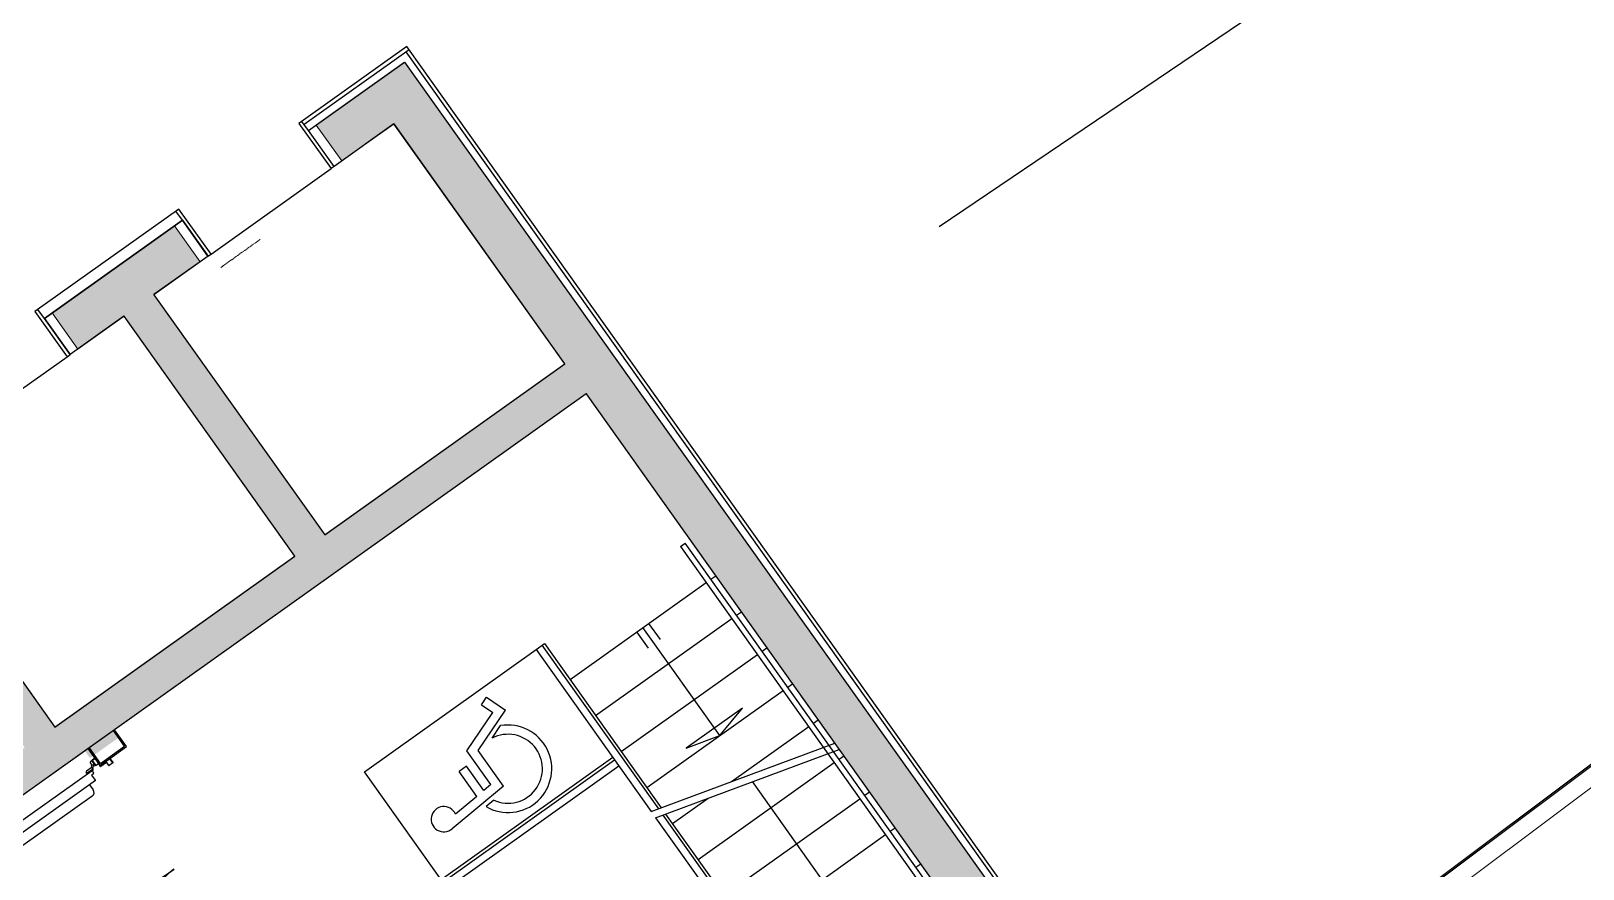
# Model space of a CAD drawing. Header units: centimetres. Extents: x 139057 to 200038, y 34824 to 80516.
# Drawn here: x 174167 to 175220, y 57495 to 58064 of the extents above; entities that cross this region are included whole.
import ezdxf

# ---------------------------------------------------------------- set-up
doc = ezdxf.new("R2010")
doc.units = ezdxf.units.CM
doc.header["$LTSCALE"] = 100
doc.linetypes.add('A0SHT-SGRM$0$HIDDEN', pattern=[9.525, 6.35, -3.175])
doc.layers.get('0').update_dxf_attribs({"lineweight": 0})
for name, color, linetype in [('0.05', 57, 'Continuous'), ('0.10', 8, 'Continuous'), ('0.10 Intonaco', 8, 'Continuous'), ('0.15', 9, 'Continuous'), ('0.15 E1-E2_Serramenti', 9, 'Continuous'), ('0.20 Cartongessi', 70, 'Continuous'), ('0.20 Cementi Armati', 4, 'Continuous'), ('0.20 Murature', 50, 'Continuous'), ('_retini_strutture', 7, 'Continuous'), ('AR-ASCENSORI', 5, 'Continuous')]:
    doc.layers.add(name, color=color, linetype=linetype)
doc.layers.add('410_STRUTTURE_001-AM_0', color=7, linetype='Continuous', lineweight=0)
doc.layers.add('430_TAVOLATI_001-AM_0', color=3, linetype='Continuous', lineweight=0)

# ---------------------------------------------------------------- blocks, each defined once
blk = doc.blocks.new('A$C5CCC1F19')
for p, q in [((0.104, 1.069), (0.074, 1.069)), ((0.074, 1.069), (0.074, 1.067)), ((0.104, 1.067), (0.074, 1.067)), ((0.105, 1.067), (0.105, 1.036)), ((0.106, 1.067), (0.106, 1.036)), ((0.011, 0.983), (0.009, 0.983)), ((0.009, 0.983), (0.009, 0.964)), ((0.011, 0.983), (0.011, 0.964)), ((0.053, 0.964), (0.011, 0.964)), ((0.053, 0.962), (0.011, 0.962)), ((0.011, 0.961), (0.011, 0.947)), ((0.013, 0.962), (0.013, 0.957)), ((0.013, 0.957), (0.036, 0.957)), ((0.036, 0.957), (0.039, 0.949)), ((0.069, 0.986), (0.039, 0.986)), ((0.039, 0.962), (0.044, 0.949)), ((0.054, 0.984), (0.054, 0.964)), ((0.055, 0.984), (0.055, 0.964)), ((0.076, 0.986), (0.056, 0.986)), ((0.076, 0.985), (0.056, 0.985)), ((0.069, 1.036), (0.069, 0.986)), ((0.077, 1.033), (0.077, 0.987)), ((0.078, 1.033), (0.078, 0.987)), ((0.104, 1.035), (0.079, 1.035)), ((0.104, 1.034), (0.079, 1.034)), ((1.419, 1.036), (1.419, 0.986)), ((1.419, 0.986), (1.449, 0.986)), ((1.449, 0.962), (1.444, 0.949)), ((1.452, 0.957), (1.449, 0.949)), ((1.475, 0.957), (1.452, 0.957)), ((1.475, 0.962), (1.475, 0.957)), ((1.477, 0.961), (1.477, 0.947)), ((0.016, 0.942), (0.035, 0.942)), ((0.047, 0.936), (0.047, 0.887)), ((0.062, 0.928), (0.047, 0.936)), ((0.064, 0.933), (0.05, 0.94)), ((0.067, 0.882), (0.052, 0.882)), ((0.062, 0.928), (0.062, 0.884)), ((0.067, 0.884), (0.062, 0.884)), ((0.067, 0.921), (0.067, 0.928)), ((0.067, 0.921), (0.067, 0.001)), ((0.087, 0.922), (0.068, 0.922)), ((0.088, 0.903), (0.088, 0.921)), ((0.088, 0.909), (0.088, 0.904)), ((0.133, 0.902), (0.089, 0.902)), ((0.134, 0.901), (0.134, 0.021)), ((0.134, 0.852), (0.177, 0.852)), ((1.354, 0.852), (1.311, 0.852)), ((1.354, 0.901), (1.354, 0.441)), ((1.355, 0.902), (1.399, 0.902)), ((1.4, 0.903), (1.4, 0.921)), ((1.4, 0.909), (1.4, 0.904)), ((1.401, 0.922), (1.42, 0.922)), ((1.421, 0.921), (1.421, 0.928)), ((1.421, 0.921), (1.421, 0.485)), ((1.421, 0.884), (1.426, 0.884)), ((1.421, 0.882), (1.437, 0.882)), ((1.424, 0.933), (1.438, 0.94)), ((1.426, 0.928), (1.441, 0.936)), ((1.426, 0.928), (1.426, 0.884)), ((1.442, 0.936), (1.442, 0.887)), ((1.472, 0.942), (1.453, 0.942)), ((0.207, 0.822), (0.207, 0.1)), ((1.281, 0.822), (1.281, 0.565)), ((1.354, 0.535), (1.311, 0.535)), ((1.334, 0.441), (1.334, 0.484)), ((1.354, 0.485), (1.335, 0.485)), ((1.335, 0.44), (1.353, 0.44)), ((1.355, 0.465), (1.399, 0.465)), ((1.4, 0.466), (1.4, 0.484)), ((1.401, 0.485), (1.421, 0.485)), ((0, 0.1), (0, 0.215)), ((0.025, 0.215), (0, 0.215)), ((0.025, 0.1), (0.025, 0.215)), ((0.06, 0.095), (0.03, 0.095)), ((0.06, 0.07), (0.03, 0.07)), ((0.06, 0.061), (0.06, 0.104)), ((0.067, 0.105), (0.061, 0.105)), ((0.067, 0.06), (0.061, 0.06)), ((0.088, 0.019), (0.088, 0.001)), ((0.133, 0.02), (0.089, 0.02)), ((0.134, 0.07), (0.177, 0.07)), ((0.087, 0), (0.068, 0))]:
    blk.add_line(p, q)
blk.add_lwpolyline([(1.384, 1.034, -0.414214), (1.382, 1.036), (1.382, 1.067, -0.414214), (1.384, 1.069), (1.414, 1.069), (1.414, 1.067), (1.384, 1.067, 0.414214), (1.384, 1.067), (1.384, 1.036, 0.414214), (1.384, 1.035), (1.41, 1.035, -0.414214), (1.412, 1.033), (1.412, 0.987, 0.414214), (1.412, 0.986), (1.433, 0.986, -0.414214), (1.435, 0.984), (1.435, 0.964, 0.414214), (1.435, 0.964), (1.477, 0.964, 0.414214), (1.478, 0.964), (1.478, 0.983), (1.479, 0.983), (1.479, 0.964, -0.414214), (1.477, 0.962), (1.435, 0.962, -0.414214), (1.433, 0.964), (1.433, 0.984, 0.414214), (1.433, 0.985), (1.412, 0.985, -0.414214), (1.41, 0.987), (1.41, 1.033, 0.414214), (1.41, 1.034)], format="xyb", close=True)
for centre in [(0.043, 0.942), (1.446, 0.942)]:
    blk.add_circle(centre, 0.0075)
for centre, radius, start, end in [((0.104, 1.067), 0.002, 0, 90), ((0.104, 1.067), 0.0005, 0, 90), ((0.011, 0.964), 0.002, 180, 270), ((0.011, 0.964), 0.0005, 180, 270), ((0.012, 0.961), 0.001, 90, 180), ((0.053, 0.964), 0.0005, 270, 360), ((0.053, 0.964), 0.002, 270, 360), ((0.056, 0.984), 0.002, 90, 180), ((0.056, 0.984), 0.0005, 90, 180), ((0.076, 0.987), 0.0005, 270, 0), ((0.076, 0.987), 0.002, 270, 0), ((0.079, 1.033), 0.002, 90, 180), ((0.079, 1.033), 0.0005, 90, 180), ((-0.013, 0.959), 0.947, 276.1212, 1.658), ((0.104, 1.036), 0.0005, 270, 0), ((0.104, 1.036), 0.002, 270, 0), ((1.522, 0.998), 0.589, 181.1503, 251.5373), ((1.476, 0.961), 0.001, 360, 90), ((0.016, 0.947), 0.005, 180, 270), ((0.052, 0.887), 0.005, 180, 270), ((0.062, 0.928), 0.005, 360, 62.6761), ((0.068, 0.921), 0.001, 90, 180), ((0.087, 0.921), 0.001, 0, 90), ((0.089, 0.903), 0.001, 180, 270), ((0.133, 0.901), 0.001, 0, 90), ((0.177, 0.822), 0.03, 0, 90), ((1.311, 0.822), 0.03, 90, 180), ((1.355, 0.901), 0.001, 90, 180), ((1.399, 0.903), 0.001, 270, 360), ((1.401, 0.921), 0.001, 90, 180), ((1.42, 0.921), 0.001, 0, 90), ((1.426, 0.928), 0.005, 117.3239, 180), ((1.437, 0.887), 0.005, 270, 0), ((1.472, 0.947), 0.005, 270, 0), ((1.311, 0.565), 0.03, 180, 270), ((1.335, 0.484), 0.001, 90, 180), ((1.335, 0.441), 0.001, 180, 270), ((1.353, 0.441), 0.001, 270, 350.3961), ((1.355, 0.466), 0.001, 180, 270), ((1.399, 0.466), 0.001, 270, 0), ((1.401, 0.484), 0.001, 90, 180), ((1.42, 0.486), 0.001, 270, 0), ((0.03, 0.1), 0.03, 180, 270), ((0.03, 0.1), 0.005, 180, 270), ((0.061, 0.104), 0.001, 90, 180), ((0.061, 0.061), 0.001, 180, 270), ((0.068, 0.001), 0.001, 180, 270), ((0.087, 0.001), 0.001, 270, 360), ((0.089, 0.019), 0.001, 90, 180), ((0.133, 0.021), 0.001, 270, 360), ((0.177, 0.1), 0.03, 270, 0)]:
    blk.add_arc(centre, radius, start, end)

msp = doc.modelspace()

# ---------------------------------------------------------------- hatches: boundary and pattern name
at = {"layer": '_retini_strutture'}
msp.add_hatch(color=256, dxfattribs=at).paths.add_polyline_path([(174116.5, 57283.3), (174142.9, 57302.1), (174128.4, 57322.5), (174102, 57303.7), (173876.9, 57619.7), (173882.2, 57623.5), (173864.8, 57647.9), (173859.5, 57644.2), (173827.1, 57689.8), (173562.3, 57501.3), (173604.3, 57442.2), (173620.6, 57453.8), (173590.2, 57496.6), (173810.1, 57653.2), (173981.2, 57412.9), (173761.3, 57256.3), (173730.8, 57299.1), (173714.5, 57287.5), (173787, 57185.6), (173803.3, 57197.2), (173772.9, 57240), (173992.8, 57396.6), (174163.9, 57156.3), (173944, 56999.7), (173913.5, 57042.4), (173897.2, 57030.8), (173969.7, 56929), (173986, 56940.6), (173955.6, 56983.4), (174175.5, 57140), (174346.6, 56899.7), (174126.7, 56743.1), (174096.2, 56785.8), (174079.9, 56774.2), (174152.4, 56672.4), (174168.7, 56684), (174138.3, 56726.8), (174358.2, 56883.4), (174529.3, 56643), (174309.5, 56485.8), (174279, 56528.6), (174262.7, 56517), (174304.8, 56457.9), (174569.6, 56646.4), (174322.5, 56993.5), (174858.6, 57375.1), (175070.2, 57077.7), (175094.7, 57095.1), (174420, 58043.2), (174360.1, 58000.6), (174377.5, 57976.1), (174413, 58001.4), (174529, 57838.4), (174366, 57722.4), (174250, 57885.4), (174281.4, 57907.7), (174264, 57932.1), (174180.9, 57873), (174198.3, 57848.5), (174229.7, 57870.9), (174345.7, 57707.9), (174182.7, 57591.9), (174066.8, 57754.9), (174102.2, 57780.1), (174084.8, 57804.5), (173987, 57734.9), (174004.4, 57710.5), (174046.4, 57740.4), (174162.4, 57577.4), (174125.7, 57551.3), (174140.2, 57531), (174202.9, 57575.6), (174206.7, 57570.3), (174227.1, 57584.8), (174223.3, 57590.1), (174543.5, 57818.1), (174841, 57400.1), (174520.8, 57172.2), (174317.8, 57457.3), (174314.1, 57462.6), (174293.7, 57448.1), (174297.5, 57442.8), (174262.9, 57418.2), (174277.4, 57397.8), (174312, 57422.5), (174500.5, 57157.7), (174305, 57018.5)])

# ---------------------------------------------------------------- linework, layer by layer
at = {"layer": '0.05'}
for p, q in [((174585.8, 57644.9, 0), (174578, 57655.9, 0)), ((174634.2, 57585.5, 0), (174582, 57658.8, 0)), ((174594, 57650.7, 0), (174586.1, 57661.7, 0)), ((174470.2, 57575.4, 0), (174488.9, 57602.9, 0)), ((174472.5, 57606.5, 0), (174476, 57611.7, 0)), ((174472.5, 57606.5, 0), (174480.3, 57601.3, 0)), ((174476, 57611.7, 0), (174488.9, 57602.9, 0)), ((174462.5, 57575.3, 0), (174480.3, 57601.3, 0)), ((174479.7, 57583.8, 0), (174485.5, 57592.3, 0)), ((174478.9, 57552.3, 0), (174462.5, 57575.3, 0)), ((174487.4, 57551.2, 0), (174470.2, 57575.4, 0)), ((174587.7, 57534, 0), (174712.3, 57580.4, 0)), ((174590.7, 57529.8, 0), (174715.3, 57576.2, 0)), ((174462.4, 57564.7, 0), (174457.3, 57561.1, 0)), ((174469.3, 57544.3, 0), (174457.3, 57561.1, 0)), ((174474.1, 57548.3, 0), (174462.4, 57564.7, 0)), ((174487.4, 57551.2, 0), (174452.5, 57522.3, 0)), ((174478.9, 57552.3, 0), (174474.1, 57548.3, 0)), ((174756.4, 57413.8, 0), (174656.5, 57554.3, 0)), ((174469.3, 57544.3, 0), (174454.8, 57532.2, 0)), ((174480.8, 57541.7, 0), (174475.6, 57537.3, 0))]:
    msp.add_line(p, q, dxfattribs=at)
at = {"layer": '0.05', "elevation": 0}
msp.add_lwpolyline([(174445.4, 57487.3), (174393, 57561), (174509.5, 57644), (174561.7, 57570.6), (174445.2, 57487.7)], dxfattribs=at)
msp.add_lwpolyline([(174611.5, 57577), (174634.2, 57585.5), (174649.7, 57604.2)], close=True, dxfattribs=at)
at = {"layer": '0.05'}
for centre, radius, start, end in [((174490.5, 57563, 0), 29.7, 239.8509, 99.7353), ((174490.5, 57563, 0), 23.4, 245.5633, 117.4146), ((174446.9, 57528.8, 0), 8.59, 23.9128, 310.9273)]:
    msp.add_arc(centre, radius, start, end, dxfattribs=at)
at = {"layer": '0.10', "linetype": 'A0SHT-SGRM$0$HIDDEN'}
msp.add_line((175309.2, 58286.5, 0), (174598.1, 57805.6, 0), dxfattribs=at)
at = {"layer": '0.10 Intonaco'}
for p, q in [((175615.4, 57857.8, 0), (174927.6, 57342.7, 0)), ((174231.6, 57578.1, 0), (174223.5, 57589.5, 0)), ((174213.7, 57565.3, 0), (174205.6, 57576.7, 0)), ((174213.7, 57565.3, 0), (174231.6, 57578.1, 0))]:
    msp.add_line(p, q, dxfattribs=at)
at = {"layer": '0.15', "ltscale": 50}
for p, q in [((174288.9, 57912.3, 0), (174370.4, 57970.3, 0)), ((174109.7, 57784.7, 0), (174191.2, 57842.7, 0))]:
    msp.add_line(p, q, dxfattribs=at)
at = {"layer": '0.15'}
for p, q in [((174607.6, 57713.8, 0), (174610.8, 57716.1, 0)), ((174607.6, 57713.8, 0), (174830, 57401.4, 0)), ((174835.6, 57400.5, 0), (174610.8, 57716.1, 0)), ((174532.6, 57623.6, 0), (174625, 57689.4, 0)), ((174628.2, 57691.7, 0), (174631.5, 57694, 0)), ((174550, 57599.1, 0), (174642.4, 57664.9, 0)), ((174645.6, 57667.3, 0), (174648.9, 57669.6, 0)), ((174509.5, 57644, 0), (174515.2, 57648, 0)), ((174509.5, 57644, 0), (174587.7, 57534, 0)), ((174513.5, 57646.9, 0), (174592.6, 57535.8, 0)), ((174515.2, 57648, 0), (174594.5, 57536.5, 0)), ((174663, 57642.8, 0), (174666.3, 57645.2, 0)), ((174567.4, 57574.7, 0), (174659.8, 57640.5, 0)), ((174584.8, 57550.3, 0), (174677.2, 57616.1, 0)), ((174680.4, 57618.4, 0), (174683.7, 57620.7, 0)), ((174642.1, 57554.3, 0), (174694.6, 57591.6, 0)), ((174697.8, 57593.9, 0), (174701.1, 57596.3, 0)), ((174715.2, 57569.5, 0), (174718.5, 57571.8, 0)), ((174447.9, 57487.2, 0), (174562.8, 57569, 0)), ((174454.9, 57486.1, 0), (174565.7, 57564.9, 0)), ((174619.6, 57501.4, 0), (174712, 57567.2, 0)), ((174602.2, 57525.8, 0), (174626.4, 57543.1, 0)), ((174636.9, 57476.9, 0), (174729.4, 57542.7, 0)), ((174732.6, 57545.1, 0), (174735.9, 57547.4, 0)), ((174590.7, 57529.8, 0), (174662, 57429.7, 0)), ((174595.6, 57531.6, 0), (174668.9, 57428.6, 0)), ((174597.5, 57532.3, 0), (174671.7, 57428.1, 0)), ((174654.3, 57452.5, 0), (174746.8, 57518.3, 0)), ((174750, 57520.6, 0), (174753.3, 57523, 0)), ((174767.4, 57496.2, 0), (174770.7, 57498.5, 0))]:
    msp.add_line(p, q, dxfattribs=at)
at = {"layer": '0.20 Cartongessi'}
for p, q in [((174421.9, 58053.1, 0), (174348.6, 58000.9, 0)), ((174928.2, 57341.9, 0), (174421.9, 58053.1, 0)), ((174355, 57996.2, 0), (174420.2, 58042.6, 0)), ((174420.2, 58042.6, 0), (174922.2, 57337.5, 0)), ((174348.6, 58000.9, 0), (174370.4, 57970.3, 0)), ((174372.4, 57971.7, 0), (174355, 57996.2, 0)), ((174372.4, 57971.7, 0), (174370.4, 57970.3, 0)), ((174267.1, 57942.9, 0), (174169.4, 57873.3, 0)), ((174288.9, 57912.3, 0), (174267.1, 57942.9, 0)), ((174269.5, 57935.3, 0), (174175.8, 57868.6, 0)), ((174286.8, 57910.9, 0), (174269.5, 57935.3, 0)), ((174286.8, 57910.9, 0), (174288.9, 57912.3, 0)), ((174169.4, 57873.3, 0), (174191.2, 57842.7, 0)), ((174175.8, 57868.6, 0), (174193.2, 57844.1, 0)), ((174191.2, 57842.7, 0), (174193.2, 57844.1, 0))]:
    msp.add_line(p, q, dxfattribs=at)
at = {"layer": '0.20 Cartongessi', "color": 8}
for p, q in [((174423.4, 58051, 0), (174352.1, 58000.3, 0)), ((174926.1, 57340.5, 0), (174421.3, 58049.6, 0)), ((174355, 57996.2, 0), (174350.6, 58002.3, 0)), ((174269.5, 57935.3, 0), (174265.1, 57941.4, 0)), ((174175.8, 57868.6, 0), (174171.4, 57874.7, 0))]:
    msp.add_line(p, q, dxfattribs=at)
at = {"layer": '0.20 Cementi Armati'}
for p, q in [((174355, 57996.2, 0), (174420.2, 58042.6, 0)), ((174420.2, 58042.6, 0), (174420.2, 58042.6, 0)), ((174420.2, 58042.6, 0), (175094.7, 57095.1, 0)), ((174372.4, 57971.7, 0), (174355, 57996.2, 0)), ((174413.1, 58000.7, 0), (174372.4, 57971.7, 0)), ((174529.1, 57837.8, 0), (174413.1, 58000.7, 0)), ((174413.1, 58000.7, 0), (174413.1, 58000.7, 0)), ((174175.8, 57868.6, 0), (174269.5, 57935.3, 0)), ((174269.5, 57935.3, 0), (174286.9, 57910.8, 0)), ((174286.9, 57910.8, 0), (174250.2, 57884.8, 0)), ((174250.2, 57884.8, 0), (174250.2, 57884.7, 0)), ((174250.2, 57884.7, 0), (174366.2, 57721.8, 0)), ((174193.2, 57844.1, 0), (174175.8, 57868.6, 0)), ((174229.8, 57870.2, 0), (174193.2, 57844.1, 0)), ((174229.9, 57870.2, 0), (174229.8, 57870.2, 0)), ((174345.8, 57707.3, 0), (174229.9, 57870.2, 0)), ((174366.2, 57721.8, 0), (174529.1, 57837.8, 0)), ((174529.1, 57837.8, 0), (174529.1, 57837.8, 0)), ((174543.6, 57817.4, 0), (174223.5, 57589.5, 0)), ((174543.7, 57817.4, 0), (174543.6, 57817.4, 0)), ((174841.2, 57399.5, 0), (174543.7, 57817.4, 0)), ((174066.9, 57754.2, 0), (174182.9, 57591.3, 0)), ((174366.2, 57721.8, 0), (174366.2, 57721.8, 0)), ((174183, 57591.3, 0), (174345.8, 57707.3, 0)), ((174345.8, 57707.3, 0), (174345.8, 57707.3, 0)), ((174182.9, 57591.3, 0), (174183, 57591.3, 0)), ((174223.5, 57589.5, 0), (174203.1, 57575, 0)), ((174203.1, 57575, 0), (174152.6, 57539.1, 0))]:
    msp.add_line(p, q, dxfattribs=at)
at = {"layer": '0.20 Murature', "color": 3}
msp.add_line((175615.2, 57856.4, 0), (174922.2, 57337.5, 0), dxfattribs=at)
at = {"layer": '0.20 Murature'}
for p, q in [((174230.2, 57578.3, 0), (174222.7, 57588.9, 0)), ((174213.9, 57566.7, 0), (174206.4, 57577.3, 0)), ((174213.9, 57566.7, 0), (174230.2, 57578.3, 0))]:
    msp.add_line(p, q, dxfattribs=at)
at = {"layer": '410_STRUTTURE_001-AM_0'}
for p, q in [((174420.2, 58042.6, 0), (174360.3, 57999.9, 0)), ((174360.3, 57999.9, 0), (174377.7, 57975.5, 0)), ((174377.7, 57975.5, 0), (174413.2, 58000.7, 0)), ((174413.2, 58000.7, 0), (174529.1, 57837.8, 0)), ((174232.8, 57909.2, 0), (174264.2, 57931.5, 0)), ((174264.2, 57931.5, 0), (174281.6, 57907.1, 0)), ((174232.8, 57909.2, 0), (174181.1, 57872.4, 0)), ((174250.2, 57884.7, 0), (174281.6, 57907.1, 0)), ((174250.2, 57884.7, 0), (174366.2, 57721.8, 0)), ((174181.1, 57872.4, 0), (174198.5, 57847.9, 0)), ((174198.5, 57847.9, 0), (174229.9, 57870.2, 0)), ((174229.9, 57870.2, 0), (174345.8, 57707.3, 0)), ((174366.2, 57721.8, 0), (174529.1, 57837.8, 0)), ((174543.6, 57817.4, 0), (174152.6, 57539.1, 0)), ((174543.6, 57817.4, 0), (174841.2, 57399.5, 0)), ((174066.9, 57754.3, 0), (174182.9, 57591.3, 0)), ((174345.8, 57707.3, 0), (174182.9, 57591.3, 0))]:
    msp.add_line(p, q, dxfattribs=at)
at = {"layer": '430_TAVOLATI_001-AM_0', "elevation": 0}
msp.add_lwpolyline([(175516.5, 57767.9), (174928.9, 57327.9)], dxfattribs=at)
at = {"layer": 'AR-ASCENSORI', "lineweight": 13}
for points in [[(174316.1, 57917.9), (174315.2, 57917.2)], [(174317.4, 57918.8), (174316.3, 57918.1)], [(174318.5, 57919.6), (174317.6, 57919)], [(174319.8, 57920.5), (174318.8, 57919.8)], [(174321, 57921.4), (174320.1, 57920.7)], [(174322.2, 57922.2), (174321.2, 57921.6)], [(174301.5, 57907.5), (174300.5, 57906.8)], [(174302.7, 57908.4), (174301.7, 57907.7)], [(174303.9, 57909.2), (174303, 57908.5)], [(174305.1, 57910.1), (174304.1, 57909.4)], [(174306.3, 57911), (174305.4, 57910.3)], [(174307.6, 57911.8), (174306.6, 57911.2)], [(174308.8, 57912.7), (174307.8, 57912)], [(174310, 57913.6), (174309, 57912.9)], [(174311.2, 57914.4), (174310.3, 57913.8)], [(174312.5, 57915.3), (174311.5, 57914.6)], [(174313.7, 57916.2), (174312.7, 57915.5)], [(174314.9, 57917), (174313.9, 57916.4)], [(174296.6, 57904), (174295.6, 57903.3)], [(174297.8, 57904.9), (174296.8, 57904.2)], [(174299, 57905.8), (174298.1, 57905.1)], [(174300.3, 57906.6), (174299.2, 57905.9)]]:
    msp.add_lwpolyline(points, dxfattribs=at)

# ---------------------------------------------------------------- block references
at = {"layer": '0.15 E1-E2_Serramenti', "ltscale": 50, "xscale": 100, "yscale": 100, "zscale": 100, "rotation": 305.46}
msp.add_blockref('A$C5CCC1F19', (174129.3, 57513.7, 0), dxfattribs=at)

doc.saveas('drawing.dxf')
